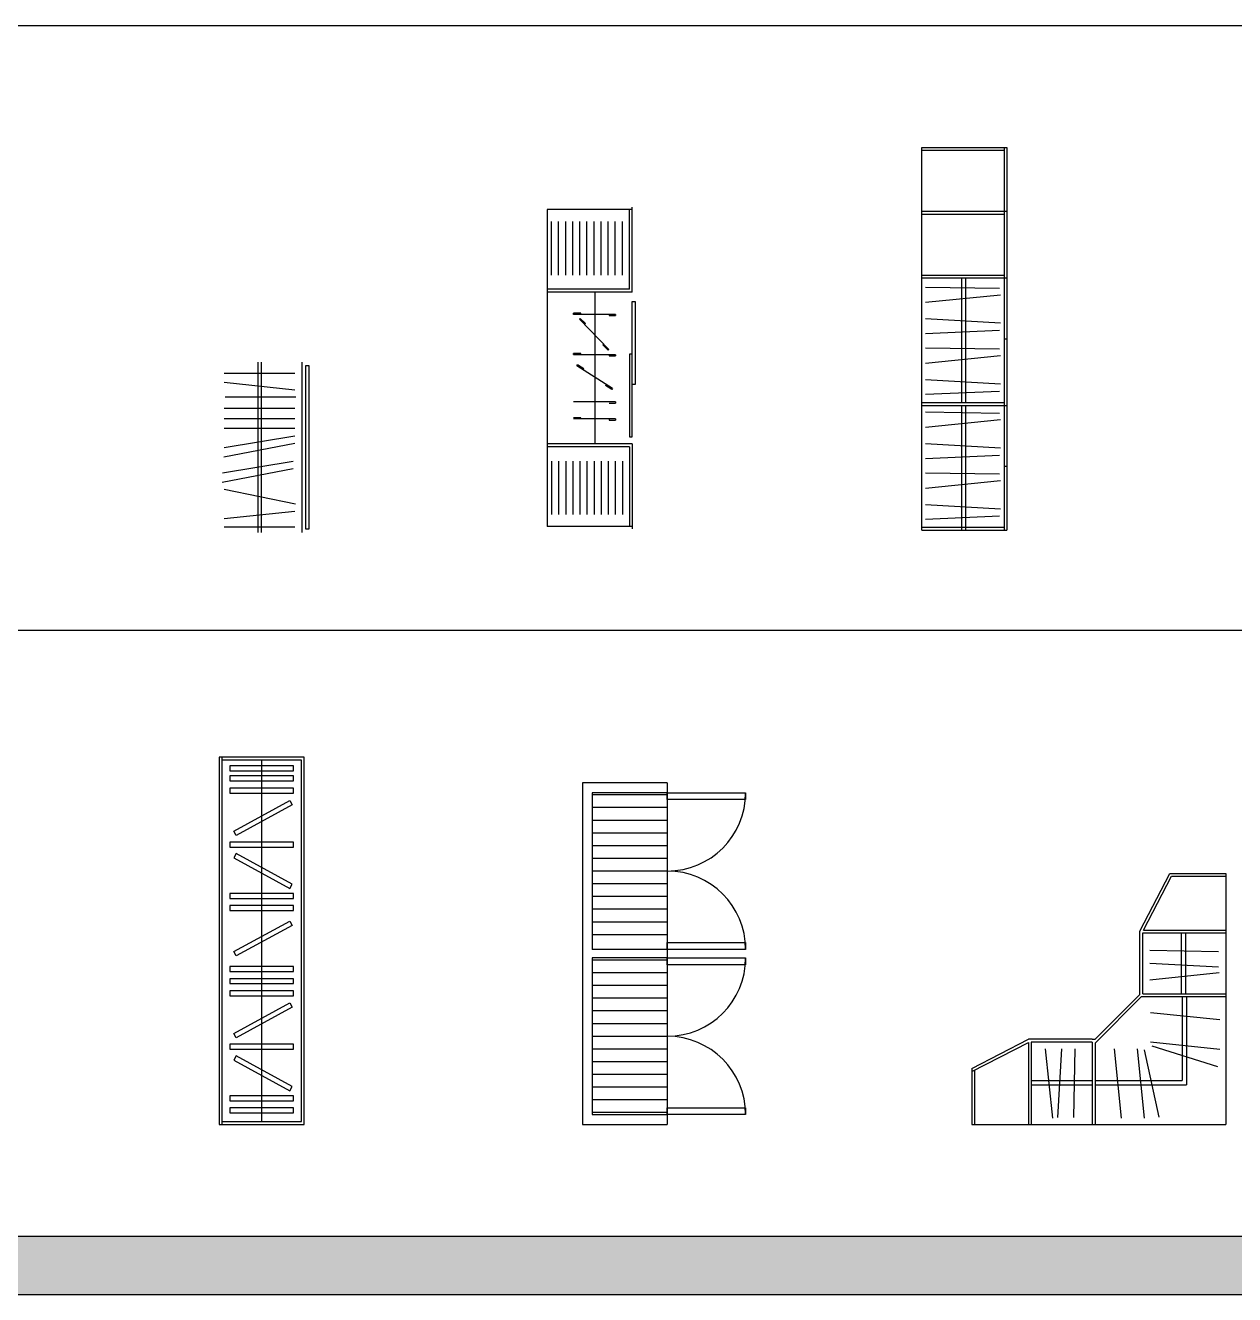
# Model space of a CAD drawing. Header units: millimetres. Extents: x 26866 to 57947, y 17126 to 36221.
# Drawn here: x 37540 to 46070, y 17126 to 26083 of the extents above; entities that cross this region are included whole.
import ezdxf

# ---------------------------------------------------------------- set-up
doc = ezdxf.new("R2010")
doc.units = ezdxf.units.MM
doc.layers.add('www.cad-blocks.net', color=7, linetype='Continuous')

# ---------------------------------------------------------------- blocks, each defined once
blk = doc.blocks.new('A$C1E041C69')
for p, q in [((251.8, 1200), (251.8, 0)), ((276.8, 0), (276.8, 1200)), ((564.3, 0), (564.3, 1200)), ((614.3, 1175), (589.3, 1175)), ((589.3, 1175), (589.3, 25)), ((614.3, 25), (614.3, 1175)), ((15, 1122.7), (513.9, 1122.7)), ((513.9, 1002.5), (15, 1057.5)), ((21.5, 955.2), (520.4, 955.2)), ((15, 876.8), (513.9, 876.8)), ((15, 802.3), (513.9, 802.3)), ((15, 734.8), (513.9, 734.8)), ((12.1, 531.9), (513.9, 630.4)), ((513.9, 679.7), (15, 595.7)), ((0, 353.1), (501.8, 451.6)), ((501.8, 500.9), (2.9, 416.8)), ((516.8, 198.8), (15, 303.2)), ((15, 97.4), (513.9, 149.5)), ((15, 38), (513.9, 38)), ((589.3, 25), (614.3, 25))]:
    blk.add_line(p, q)
blk = doc.blocks.new('A$C34930FF8')
at = {"ltscale": 0.05}
for p, q in [((0, 2252.4), (0, 16.8)), ((600, 2252.4), (0, 2252.4)), ((185.4, 1513), (185.4, 1521.5)), ((227.1, 1479.2), (233.2, 1485.2)), ((237.7, 1513), (237.7, 1521.5)), ((263.6, 1441.7), (269.7, 1447.7)), ((436.7, 1513), (436.7, 1504.4)), ((482.5, 1513), (482.5, 1504.4)), ((398.2, 1303.6), (392.1, 1297.6)), ((434.8, 1266.1), (428.7, 1260.1)), ((185.4, 1229.1), (185.4, 1237.7)), ((237.7, 1229.1), (237.7, 1237.7)), ((436.7, 1228.2), (436.7, 1219.7)), ((482.5, 1228.2), (482.5, 1219.7)), ((209.5, 1150.1), (214.1, 1157.3)), ((253.5, 1121.8), (258.1, 1129)), ((415.3, 1017.6), (410.6, 1010.5)), ((459.3, 989.3), (454.7, 982.1)), ((482.5, 894.9), (482.5, 886.3)), ((237.7, 775.3), (237.7, 783.9)), ((436.7, 775.3), (436.7, 766.8)), ((482.5, 775.3), (482.5, 766.8)), ((600, 16.8), (0, 16.8))]:
    blk.add_line(p, q, dxfattribs=at)
for p, q in [((580, 1690.9), (580, 2252.4)), ((600, 1669.3), (600, 2269.3)), ((30, 1790.9), (30, 2169.3)), ((80, 1790.9), (80, 2169.3)), ((130, 1790.9), (130, 2169.3)), ((180, 1790.9), (180, 2169.3)), ((230, 1790.9), (230, 2169.3)), ((280, 1790.9), (280, 2169.3)), ((330, 1790.9), (330, 2169.3)), ((380, 1790.9), (380, 2169.3)), ((430, 1790.9), (430, 2169.3)), ((480, 1790.9), (480, 2169.3)), ((530, 1790.9), (530, 2169.3)), ((580, 1690.9), (0, 1690.9)), ((600, 1669.3), (0, 1669.3)), ((335.4, 1666.1), (335.4, 603.1)), ((600, 1603.3), (620, 1603.3)), ((600, 1018.7), (600, 1603.3)), ((620, 1603.3), (620, 1018.7)), ((237.7, 1521.5), (185.4, 1521.5)), ((482.5, 1513), (185.4, 1513)), ((434.8, 1266.1), (227.4, 1478.9)), ((269.7, 1447.7), (233.2, 1485.2)), ((436.7, 1504.4), (482.5, 1504.4)), ((428.7, 1260.1), (392.1, 1297.6)), ((237.7, 1237.7), (185.4, 1237.7)), ((482.5, 1228.2), (185.4, 1228.2)), ((436.7, 1219.7), (482.5, 1219.7)), ((600, 1233.4), (580, 1233.4)), ((580, 1233.4), (580, 648.7)), ((600, 648.7), (600, 1233.4)), ((459.3, 989.3), (209.5, 1150.1)), ((258.1, 1129), (214.1, 1157.3)), ((454.7, 982.1), (410.6, 1010.5)), ((620, 1018.7), (600, 1018.7)), ((482.5, 894.9), (185.4, 894.9)), ((436.7, 886.3), (482.5, 886.3)), ((237.7, 783.9), (185.4, 783.9)), ((482.5, 775.3), (185.4, 775.3)), ((436.7, 766.8), (482.5, 766.8)), ((580, 648.7), (600, 648.7)), ((600, 600), (0, 600)), ((580, 578.3), (0, 578.3)), ((580, 578.3), (580, 16.8)), ((600, 600), (600, 0)), ((30, 478.3), (30, 100)), ((80, 478.3), (80, 100)), ((130, 478.3), (130, 100)), ((180, 478.3), (180, 100)), ((230, 478.3), (230, 100)), ((280, 478.3), (280, 100)), ((330, 478.3), (330, 100)), ((380, 478.3), (380, 100)), ((430, 478.3), (430, 100)), ((480, 478.3), (480, 100)), ((530, 478.3), (530, 100))]:
    blk.add_line(p, q)
blk = doc.blocks.new('A$C379C348A')
for p, q in [((1186.4, 1363.9), (1396.2, 1771)), ((1212.5, 1371), (1408.4, 1751)), ((1396.2, 1771), (1793.4, 1771)), ((1408.4, 1751), (1793.4, 1751)), ((1793.4, 1771), (1793.4, 0)), ((1186.4, 917.4), (1186.4, 1363.9)), ((1206.4, 1351), (1793.4, 1351)), ((1206.4, 921), (1206.4, 1351)), ((1212.5, 1371), (1793.4, 1371)), ((1479, 921.6), (1479, 1351.6)), ((1509.8, 921.6), (1509.8, 1351.6)), ((1255.5, 1228.5), (1740.8, 1219.3)), ((1740.8, 1108.3), (1255.5, 1136)), ((1255.5, 1020.4), (1745.4, 1071.2)), ((870, 601), (1186.4, 917.4)), ((870, 572.7), (1198.3, 901)), ((1198.3, 901), (1793.4, 901)), ((1206.4, 921), (1793.4, 921)), ((1483.9, 901), (1484.1, 309.1)), ((1514.7, 901), (1514.9, 278.3)), ((1260.4, 789.5), (1750.4, 738.8)), ((0, 394.8), (400, 601)), ((0, 372.3), (400, 578.5)), ((850, 601), (400, 601)), ((400, 578.5), (400, 0)), ((420, 581), (420, 0)), ((850, 581), (420, 581)), ((850, 601), (870, 601)), ((850, 581), (850, 0)), ((870, 572.7), (870, 0)), ((1260.5, 581.2), (1750.5, 530.6)), ((1736.6, 405.8), (1272.7, 550.9)), ((518.8, 532.6), (569.6, 42.7)), ((606.7, 47.3), (634.4, 532.6)), ((726.9, 532.6), (717.7, 47.3)), ((1003.7, 532.6), (1054.5, 42.7)), ((1166.2, 532.6), (1217.1, 42.7)), ((1321.2, 51.6), (1217.9, 526.5)), ((0, 394.8), (0, 0)), ((20, 382.7), (20, 0)), ((420, 309.1), (850, 309.1)), ((420, 278.3), (850, 278.3)), ((870, 309.1), (1484.1, 309.1)), ((870, 278.3), (1514.9, 278.3)), ((0, 0), (1793.4, 0))]:
    blk.add_line(p, q)
blk = doc.blocks.new('A$C6E005966')
for p, q in [((0, 0), (0, 2700)), ((0, 2700), (600, 2700)), ((580, 2700), (580, 0)), ((600, 2700), (600, 0)), ((0, 2680), (580, 2680)), ((0, 2250), (600, 2250)), ((0, 2230), (580, 2230)), ((0, 1800), (580, 1800)), ((0, 1780), (600, 1780)), ((26.1, 1714.9), (547.9, 1707.2)), ((279.7, 1780), (279.7, 900)), ((308.3, 1780), (308.3, 900)), ((26.1, 1607.5), (555.5, 1661.2)), ((26.1, 1492.6), (555.5, 1461.9)), ((547.9, 1408.2), (26.1, 1385.2)), ((580, 1350), (600, 1350)), ((26.1, 1285.6), (547.9, 1277.9)), ((26.1, 1178.2), (555.5, 1231.9)), ((26.1, 1063.2), (555.5, 1032.6)), ((0, 900), (580, 900)), ((547.9, 978.9), (26.1, 955.9)), ((0, 880), (600, 880)), ((26.1, 833.3), (547.9, 825.6)), ((279.7, 880), (279.7, 0)), ((308.3, 880), (308.3, 0)), ((26.1, 725.9), (555.5, 779.6)), ((26.1, 610.9), (555.5, 580.3)), ((547.9, 526.6), (26.1, 503.6)), ((580, 450), (600, 450)), ((26.1, 403.9), (547.9, 396.3)), ((26.1, 296.6), (555.5, 350.3)), ((26.1, 181.6), (555.5, 151)), ((547.9, 97.3), (26.1, 74.3)), ((0, 20), (580, 20)), ((0, 0), (600, 0))]:
    blk.add_line(p, q)
blk = doc.blocks.new('A$C141F3920')
for p, q in [((600, 2590), (0, 2590)), ((0, 2590), (0, 0)), ((20, 0), (20, 2590)), ((580, 2570), (20, 2570)), ((75, 2530.3), (75, 2495.3)), ((525, 2530.3), (75, 2530.3)), ((300, 20), (300, 2570)), ((525, 2495.3), (525, 2530.3)), ((580, 20), (580, 2570)), ((600, 0), (600, 2590)), ((75, 2495.3), (525, 2495.3)), ((75, 2458.1), (75, 2423.1)), ((525, 2458.1), (75, 2458.1)), ((75, 2423.1), (525, 2423.1)), ((525, 2423.1), (525, 2458.1)), ((75, 2372.7), (75, 2337.7)), ((525, 2372.7), (75, 2372.7)), ((75, 2337.7), (525, 2337.7)), ((525, 2337.7), (525, 2372.7)), ((102.6, 2069.2), (497.4, 2285.1)), ((514.2, 2254.4), (119.4, 2038.5)), ((497.4, 2285.1), (514.2, 2254.4)), ((119.4, 2038.5), (102.6, 2069.2)), ((75, 1992), (75, 1957)), ((525, 1992), (75, 1992)), ((525, 1957), (525, 1992)), ((75, 1957), (525, 1957)), ((119.4, 1910.5), (102.6, 1879.8)), ((514.2, 1694.6), (119.4, 1910.5)), ((102.6, 1879.8), (497.4, 1663.9)), ((75, 1628.5), (75, 1593.5)), ((525, 1628.5), (75, 1628.5)), ((497.4, 1663.9), (514.2, 1694.6)), ((525, 1593.5), (525, 1628.5)), ((75, 1593.5), (525, 1593.5)), ((75, 1543.1), (75, 1508.1)), ((525, 1543.1), (75, 1543.1)), ((525, 1508.1), (525, 1543.1)), ((75, 1508.1), (525, 1508.1)), ((102.6, 1218.8), (497.4, 1434.8)), ((497.4, 1434.8), (514.2, 1404)), ((514.2, 1404), (119.4, 1188.1)), ((119.4, 1188.1), (102.6, 1218.8)), ((75, 1113.6), (75, 1078.6)), ((525, 1113.6), (75, 1113.6)), ((75, 1078.6), (525, 1078.6)), ((525, 1078.6), (525, 1113.6)), ((75, 1027.8), (75, 992.8)), ((525, 1027.8), (75, 1027.8)), ((75, 992.8), (525, 992.8)), ((525, 992.8), (525, 1027.8)), ((75, 942.3), (75, 907.3)), ((525, 942.3), (75, 942.3)), ((75, 907.3), (525, 907.3)), ((525, 907.3), (525, 942.3)), ((102.6, 641.9), (497.4, 857.9)), ((514.2, 827.2), (119.4, 611.2)), ((497.4, 857.9), (514.2, 827.2)), ((119.4, 611.2), (102.6, 641.9)), ((75, 564.8), (75, 529.8)), ((525, 564.8), (75, 564.8)), ((525, 529.8), (525, 564.8)), ((75, 529.8), (525, 529.8)), ((119.4, 483.3), (102.6, 452.6)), ((102.6, 452.6), (497.4, 236.7)), ((514.2, 267.4), (119.4, 483.3)), ((75, 201.3), (75, 166.3)), ((525, 201.3), (75, 201.3)), ((497.4, 236.7), (514.2, 267.4)), ((525, 166.3), (525, 201.3)), ((75, 166.3), (525, 166.3)), ((75, 115.8), (75, 80.8)), ((525, 115.8), (75, 115.8)), ((525, 80.8), (525, 115.8)), ((20, 20), (580, 20)), ((75, 80.8), (525, 80.8)), ((0, 0), (600, 0))]:
    blk.add_line(p, q)
blk = doc.blocks.new('cupboard019')
for p, q in [((18427.2, 12695.5), (17829.4, 12695.5)), ((17829.4, 12695.5), (17829.4, 10286.6)), ((18427.2, 12695.5), (18427.2, 10286.6)), ((18427.2, 12626.9), (17897.9, 12626.9)), ((17897.9, 12626.9), (17897.9, 11520.9)), ((18427.2, 12611.1), (17897.9, 12611.1)), ((18427.2, 12626.9), (18980.2, 12626.9)), ((18427.2, 12579.1), (18427.2, 12626.9)), ((18980.2, 12579.1), (18427.2, 12579.1)), ((18980.2, 12626.9), (18980.2, 12579.1)), ((18427.2, 12521.5), (17897.9, 12521.5)), ((18427.2, 12431.8), (17897.9, 12431.8)), ((18427.2, 12342.1), (17897.9, 12342.1)), ((18427.2, 12252.4), (17897.9, 12252.4)), ((18427.2, 12162.8), (17897.9, 12162.8)), ((18427.2, 12073.1), (17897.9, 12073.1)), ((18427.2, 11983.4), (17897.9, 11983.4)), ((18427.2, 11893.8), (17897.9, 11893.8)), ((18427.2, 11804.1), (17897.9, 11804.1)), ((18427.2, 11714.4), (17897.9, 11714.4)), ((18427.2, 11624.7), (17897.9, 11624.7)), ((18427.2, 11568.8), (18980.2, 11568.8)), ((18427.2, 11520.9), (18427.2, 11568.8)), ((18980.2, 11568.8), (18980.2, 11520.9)), ((18427.2, 11520.9), (17897.9, 11520.9)), ((18980.2, 11520.9), (18427.2, 11520.9)), ((18427.2, 11461.2), (17897.9, 11461.2)), ((17897.9, 11461.2), (17897.9, 10355.2)), ((18427.2, 11445.4), (17897.9, 11445.4)), ((18427.2, 11461.2), (18980.2, 11461.2)), ((18427.2, 11413.3), (18427.2, 11461.2)), ((18980.2, 11413.3), (18427.2, 11413.3)), ((18980.2, 11461.2), (18980.2, 11413.3)), ((18427.2, 11355.7), (17897.9, 11355.7)), ((18427.2, 11266), (17897.9, 11266)), ((18427.2, 11176.4), (17897.9, 11176.4)), ((18427.2, 11086.7), (17897.9, 11086.7)), ((18427.2, 10997), (17897.9, 10997)), ((18427.2, 10907.3), (17897.9, 10907.3)), ((18427.2, 10817.7), (17897.9, 10817.7)), ((18427.2, 10728), (17897.9, 10728)), ((18427.2, 10638.3), (17897.9, 10638.3)), ((18427.2, 10548.6), (17897.9, 10548.6)), ((18427.2, 10459), (17897.9, 10459)), ((18427.2, 10403), (18980.2, 10403)), ((18427.2, 10355.2), (18427.2, 10403)), ((18980.2, 10403), (18980.2, 10355.2)), ((18427.2, 10369.3), (17897.9, 10369.3)), ((17897.9, 10355.2), (18427.2, 10355.2)), ((18980.2, 10355.2), (18427.2, 10355.2)), ((17829.4, 10286.6), (18427.2, 10286.6))]:
    blk.add_line(p, q)
for centre, start, end in [((18427.2, 12626.9), 270, 0), ((18427.2, 11520.9), 0, 90), ((18427.2, 11461.2), 270, 0), ((18427.2, 10355.2), 0, 90)]:
    blk.add_arc(centre, 553, start, end)
blk = doc.blocks.new('FORMAT')
at = {"layer": 'www.cad-blocks.net', "true_color": 0x546d8e}
h = blk.add_hatch(color=155, dxfattribs=at)
h.set_gradient(color1=(68, 68, 68), color2=(84, 109, 142), tint=1)
h.paths.add_polyline_path([(29253, 17539.9), (29253, 17126.4), (57946.5, 17126.4), (57946.5, 17539.9)])
at = {"layer": 'www.cad-blocks.net', "color": 155, "true_color": 0x546d8e}
for p, q in [((29253, 26082.7), (53210.9, 26082.7)), ((29253, 21814.9), (57946.5, 21814.9)), ((29253, 17539.9), (57946.5, 17539.9)), ((29253, 17126.4), (57946.5, 17126.4))]:
    blk.add_line(p, q, dxfattribs=at)

msp = doc.modelspace()

# ---------------------------------------------------------------- block references
for name, p in [('A$C6E005966', (43863.6, 22521.3)), ('A$C34930FF8', (41221.3, 22530.3)), ('A$C1E041C69', (38927.6, 22505.3)), ('A$C141F3920', (38907, 18327.9)), ('cupboard019', (23640.8, 8041.3)), ('A$C379C348A', (44216.2, 18327.9))]:
    msp.add_blockref(name, p)
at = {"layer": 'www.cad-blocks.net'}
msp.add_blockref('FORMAT', (0, 0), dxfattribs=at)

doc.saveas('drawing.dxf')
